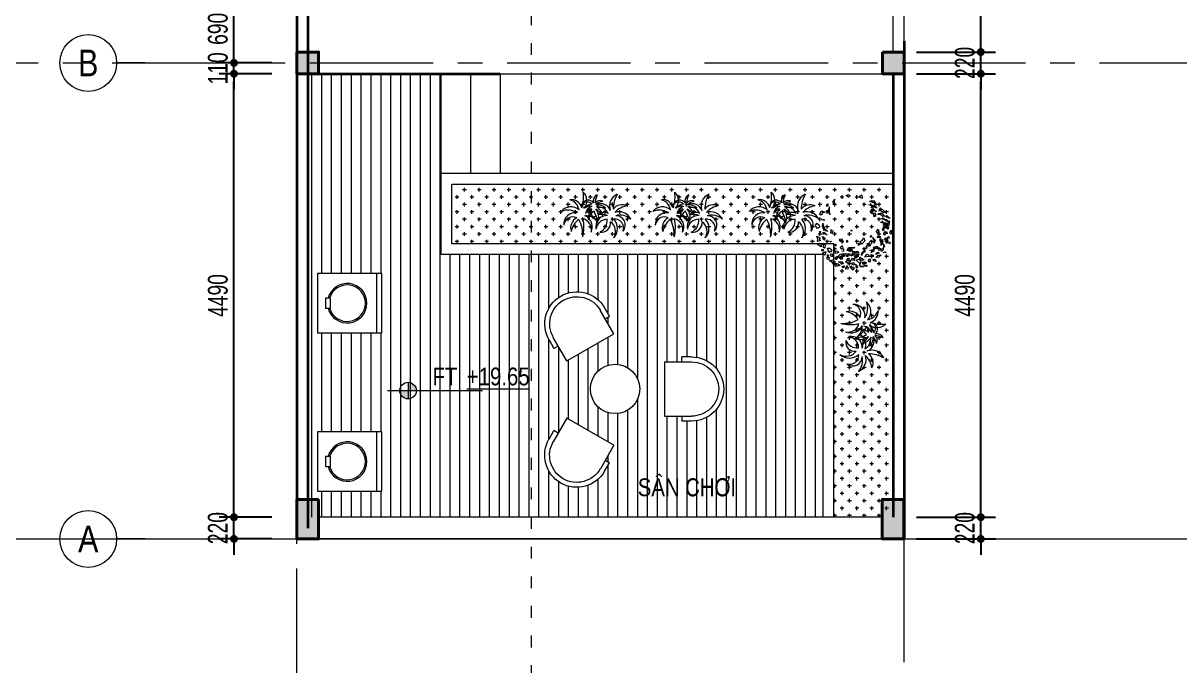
# Model space of a CAD drawing. Header units: millimetres. Extents: x 942520 to 1056220, y -189448 to -147448.
# Drawn here: x 998333 to 1010050, y -179511 to -173003 of the extents above; entities that cross this region are included whole.
import ezdxf
from ezdxf.enums import TextEntityAlignment as Align

# ---------------------------------------------------------------- set-up
doc = ezdxf.new("R2010")
doc.units = ezdxf.units.MM
doc.header["$MEASUREMENT"] = 0
doc.header["$PDMODE"] = 2
doc.header["$PDSIZE"] = 1
doc.linetypes.add('ACAD_ISO03W100', pattern=[30, 12, -18])
doc.linetypes.add('CENTER', pattern=[2, 1.25, -0.25, 0.25, -0.25])
doc.layers.get('DEFPOINTS').update_dxf_attribs({"color": 1})
for name, color, linetype, lineweight in [('DWGshare.com_1', 7, 'Continuous', 35), ('DWGshare.com_10', 126, 'Continuous', 13), ('DWGshare.com_12', 139, 'CENTER', 9), ('DWGshare.com_2', 1, 'Continuous', 40), ('DWGshare.com_3', 125, 'Continuous', 18), ('DWGshare.com_4', 159, 'Continuous', 9), ('DWGshare.com_5', 118, 'Continuous', 9), ('DWGshare.com_6', 122, 'Continuous', 18), ('DWGshare.com_8', 250, 'Continuous', 5), ('DWGshare.com_9', 122, 'Continuous', 15)]:
    doc.layers.add(name, color=color, linetype=linetype, lineweight=lineweight)
doc.layers.add('DWGshare.com_18', color=40, linetype='Continuous', lineweight=9, plot=False)
doc.styles.add('DWGshare.com_1', font='VHARIALN.TTF')
doc.styles.add('DWGshare.com_3', font='VHARIALN.TTF', dxfattribs={"width": 0.85})
doc.dimstyles.new('DWGshare.com_1', dxfattribs={"dimscale": 100, "dimtxt": 1.8, "dimasz": 0.8, "dimexe": 1.5, "dimexo": 0, "dimgap": 0.6, "dimtad": 1, "dimdec": 0, "dimlfac": 2, "dimzin": 0, "dimdsep": 46, "dimtxsty": 'DWGshare.com_3', "dimblk": 'DWGshare.com_38', "dimcen": 0, "dimclrd": 256, "dimclre": 256, "dimclrt": 124, "dimazin": 2, "dimtfac": 0.75, "dimtdec": 0, "dimtix": 1, "dimtmove": 2, "dimatfit": 2, "dimfxl": 1, "dimtolj": 1, "dimtzin": 0, "dimarcsym": 0})

# ---------------------------------------------------------------- blocks, each defined once
blk = doc.blocks.new('DWGshare.com_36')
for p, q in [((-134, 707), (-103, 733)), ((-102, 655), (-134, 707)), ((-103, 733), (-66, 722)), ((-66, 722), (-37, 702)), ((-529, 490), (-495, 512)), ((-522, 464), (-529, 490)), ((-488, 486), (-522, 464)), ((-495, 512), (-488, 486)), ((-469, 447), (-377, 478)), ((-379, 619), (-388, 600)), ((-388, 600), (-361, 545)), ((-308, 640), (-379, 619)), ((-377, 478), (-311, 433)), ((-361, 545), (-349, 560)), ((-355, 596), (-307, 601)), ((-349, 560), (-355, 596)), ((-307, 601), (-308, 640)), ((-209, 592), (-219, 562)), ((-219, 562), (-192, 546)), ((-192, 546), (-209, 592)), ((-139, 578), (-79, 597)), ((-37, 550), (-139, 578)), ((-58, 642), (-102, 655)), ((-79, 597), (6, 552)), ((-37, 702), (-58, 642)), ((6, 552), (-37, 550)), ((-32, 546), (25, 482)), ((25, 482), (-6, 569)), ((53, 634), (28, 646)), ((28, 646), (31, 628)), ((31, 628), (53, 634)), ((67, 584), (41, 561)), ((41, 561), (98, 496)), ((50, 584), (91, 580)), ((98, 496), (67, 584)), ((184, 682), (125, 701)), ((125, 701), (155, 638)), ((127, 588), (166, 534)), ((203, 562), (127, 588)), ((155, 638), (184, 658)), ((166, 534), (203, 562)), ((228, 691), (184, 682)), ((184, 658), (212, 631)), ((212, 631), (228, 691)), ((294, 690), (263, 643)), ((263, 643), (287, 618)), ((266, 583), (301, 536)), ((312, 568), (266, 583)), ((287, 618), (340, 612)), ((340, 612), (294, 690)), ((301, 536), (367, 538)), ((349, 568), (312, 568)), ((367, 538), (349, 568)), ((368, 485), (365, 437)), ((456, 461), (368, 485)), ((421, 603), (386, 597)), ((386, 597), (400, 568)), ((400, 568), (424, 572)), ((424, 572), (421, 603)), ((438, 532), (452, 545)), ((456, 514), (438, 532)), ((452, 545), (462, 589)), ((506, 539), (456, 514)), ((462, 589), (506, 539)), ((500, 494), (579, 497)), ((520, 457), (500, 494)), ((530, 472), (520, 457)), ((558, 474), (530, 472)), ((553, 446), (558, 474)), ((579, 497), (598, 455)), ((-628, 338), (-580, 381)), ((-582, 346), (-628, 338)), ((-556, 344), (-582, 346)), ((-580, 381), (-526, 374)), ((-526, 374), (-556, 344)), ((-379, 443), (-469, 447)), ((-311, 433), (-379, 443)), ((-10, 421), (55, 429)), ((19, 401), (-10, 421)), ((13, 374), (19, 401)), ((54, 380), (13, 374)), ((55, 429), (54, 380)), ((182, 189), (187, 241)), ((187, 241), (207, 251)), ((207, 251), (212, 204)), ((241, 434), (216, 422)), ((216, 422), (232, 415)), ((232, 415), (241, 434)), ((288, 340), (284, 323)), ((284, 323), (307, 301)), ((327, 325), (288, 340)), ((307, 301), (327, 325)), ((365, 437), (415, 392)), ((415, 392), (438, 419)), ((472, 324), (420, 328)), ((420, 328), (426, 277)), ((423, 442), (456, 461)), ((438, 419), (423, 442)), ((426, 277), (451, 265)), ((451, 265), (472, 324)), ((520, 428), (473, 414)), ((473, 414), (487, 386)), ((522, 261), (486, 233)), ((487, 386), (538, 386)), ((538, 386), (520, 428)), ((584, 238), (522, 261)), ((558, 328), (526, 292)), ((526, 292), (554, 287)), ((530, 267), (582, 175)), ((598, 455), (553, 446)), ((554, 287), (600, 320)), ((600, 320), (558, 328)), ((571, 188), (584, 238)), ((625, 445), (602, 379)), ((602, 379), (636, 372)), ((652, 390), (625, 445)), ((641, 262), (633, 204)), ((636, 372), (637, 333)), ((637, 333), (690, 365)), ((663, 219), (641, 262)), ((690, 365), (652, 390)), ((682, 307), (681, 272)), ((681, 272), (714, 230)), ((737, 318), (682, 307)), ((714, 230), (737, 318)), ((-702, 110), (-723, 64)), ((-723, 64), (-692, 26)), ((-667, 63), (-702, 110)), ((-692, 26), (-667, 63)), ((4, 17), (0, 0)), ((0, 0), (13, -13)), ((24, 2), (4, 17)), ((13, -13), (24, 2)), ((225, 176), (182, 189)), ((205, 93), (230, 105)), ((228, 70), (205, 93)), ((212, 204), (259, 174)), ((259, 174), (225, 176)), ((243, 92), (228, 70)), ((230, 105), (243, 92)), ((345, 226), (314, 187)), ((314, 187), (363, 177)), ((351, 63), (342, -45)), ((393, 206), (345, 226)), ((413, 89), (351, 63)), ((362, -59), (364, 25)), ((363, 177), (393, 206)), ((364, 25), (432, 15)), ((379, 5), (435, 43)), ((381, 163), (426, 161)), ((388, 69), (382, 31)), ((382, 31), (414, 28)), ((435, 43), (394, -27)), ((432, 15), (413, 89)), ((426, 161), (432, 198)), ((524, 7), (464, -37)), ((486, 233), (470, 166)), ((470, 166), (509, 137)), ((531, 164), (470, 124)), ((470, 124), (482, 86)), ((497, 87), (472, 60)), ((472, 60), (504, 71)), ((496, 44), (478, 30)), ((478, 30), (489, -4)), ((482, 86), (517, 79)), ((519, 26), (496, 44)), ((540, 89), (497, 87)), ((498, -55), (524, 7)), ((504, 71), (540, 89)), ((509, 137), (511, 197)), ((511, 197), (571, 188)), ((515, -6), (519, 26)), ((517, 79), (531, 164)), ((571, 47), (579, 80)), ((616, 45), (571, 47)), ((579, 80), (597, 94)), ((582, 175), (598, 232)), ((597, 94), (620, 86)), ((643, 121), (609, 89)), ((609, 89), (611, 22)), ((611, 22), (647, 25)), ((620, 86), (616, 45)), ((633, 204), (680, 159)), ((689, 41), (643, 121)), ((647, 25), (652, 52)), ((652, 52), (689, 41)), ((689, 193), (663, 219)), ((680, 159), (689, 193)), ((735, 187), (725, 157)), ((725, 157), (745, 143)), ((727, 79), (727, 104)), ((727, 104), (746, 104)), ((780, 62), (727, 79)), ((732, -6), (743, 33)), ((764, 167), (735, 187)), ((743, 33), (802, -20)), ((745, 143), (764, 167)), ((746, 104), (784, 128)), ((784, 128), (780, 62)), ((-707, -207), (-678, -153)), ((-652, -228), (-707, -207)), ((-678, -153), (-656, -196)), ((-656, -196), (-652, -228)), ((213, -217), (159, -248)), ((229, -174), (213, -217)), ((219, -267), (283, -206)), ((283, -206), (229, -174)), ((268, -135), (257, -175)), ((257, -175), (279, -194)), ((308, -140), (268, -135)), ((279, -194), (289, -164)), ((289, -164), (308, -140)), ((342, -45), (362, -59)), ((453, -214), (399, -271)), ((429, -16), (435, -67)), ((464, -37), (429, -16)), ((472, -102), (429, -104)), ((429, -104), (430, -133)), ((430, -133), (460, -142)), ((474, -61), (432, -77)), ((435, -67), (498, -55)), ((450, -235), (516, -203)), ((516, -203), (453, -214)), ((458, -117), (474, -61)), ((460, -142), (472, -102)), ((499, -97), (482, -164)), ((482, -164), (527, -117)), ((489, -4), (515, -6)), ((538, -63), (499, -97)), ((510, -117), (578, -49)), ((544, -120), (510, -117)), ((527, -117), (538, -63)), ((578, -49), (544, -120)), ((589, -161), (548, -167)), ((548, -167), (600, -258)), ((577, -4), (569, -37)), ((569, -37), (614, -64)), ((605, -9), (577, -4)), ((616, -202), (589, -161)), ((597, -152), (611, -91)), ((626, -197), (597, -152)), ((600, -258), (616, -202)), ((614, -64), (605, -9)), ((611, -91), (670, -160)), ((727, -160), (626, -197)), ((647, -225), (640, -263)), ((686, -230), (647, -225)), ((655, -256), (686, -230)), ((667, -4), (657, -34)), ((657, -34), (694, -69)), ((711, -27), (667, -4)), ((670, -160), (727, -160)), ((694, -69), (711, -27)), ((737, -92), (694, -94)), ((694, -94), (741, -124)), ((727, -185), (720, -208)), ((720, -208), (745, -245)), ((753, -187), (727, -185)), ((749, -3), (732, -6)), ((767, -101), (737, -92)), ((741, -124), (767, -101)), ((745, -245), (753, -187)), ((747, -38), (770, -21)), ((785, -63), (747, -38)), ((770, -21), (749, -3)), ((802, -20), (785, -63)), ((-610, -389), (-552, -454)), ((-594, -459), (-589, -407)), ((-541, -501), (-594, -459)), ((-589, -407), (-562, -423)), ((-552, -454), (-583, -366)), ((-562, -423), (-563, -433)), ((-563, -433), (-543, -472)), ((-543, -472), (-523, -462)), ((-537, -375), (-480, -439)), ((-523, -462), (-508, -504)), ((-480, -439), (-510, -352)), ((-479, -430), (-505, -453)), ((-505, -453), (-448, -518)), ((-447, -401), (-495, -430)), ((-495, -430), (-455, -434)), ((-448, -518), (-479, -430)), ((-455, -434), (-409, -426)), ((-406, -416), (-432, -439)), ((-432, -439), (-375, -503)), ((-374, -386), (-422, -415)), ((-422, -415), (-382, -420)), ((-375, -503), (-406, -416)), ((-382, -420), (-336, -411)), ((-336, -411), (-374, -386)), ((-334, -437), (-352, -465)), ((-352, -465), (-314, -490)), ((-273, -460), (-334, -437)), ((-269, -450), (-318, -479)), ((-314, -490), (-273, -460)), ((72, -238), (65, -261)), ((65, -261), (102, -247)), ((102, -247), (72, -238)), ((116, -383), (109, -406)), ((109, -406), (146, -393)), ((146, -393), (116, -383)), ((208, -484), (142, -428)), ((142, -428), (204, -451)), ((159, -248), (219, -267)), ((256, -362), (203, -393)), ((203, -393), (263, -413)), ((204, -451), (266, -449)), ((266, -449), (208, -484)), ((273, -319), (256, -362)), ((263, -413), (326, -351)), ((326, -351), (273, -319)), ((286, -351), (318, -340)), ((297, -385), (286, -351)), ((319, -379), (297, -385)), ((314, -308), (353, -283)), ((369, -315), (314, -308)), ((318, -340), (319, -379)), ((347, -448), (329, -487)), ((386, -463), (347, -448)), ((354, -499), (386, -463)), ((358, -453), (397, -429)), ((412, -460), (358, -453)), ((397, -429), (453, -391)), ((399, -271), (444, -273)), ((406, -365), (400, -402)), ((400, -402), (432, -406)), ((453, -391), (412, -460)), ((444, -273), (450, -235)), ((549, -269), (488, -310)), ((488, -310), (500, -347)), ((515, -389), (496, -403)), ((496, -403), (507, -437)), ((500, -347), (535, -355)), ((507, -437), (533, -439)), ((537, -408), (515, -389)), ((533, -439), (537, -408)), ((535, -355), (549, -269)), ((595, -437), (587, -471)), ((589, -386), (597, -353)), ((634, -388), (589, -386)), ((623, -443), (595, -437)), ((597, -353), (615, -339)), ((615, -339), (638, -347)), ((632, -497), (623, -443)), ((638, -347), (634, -388)), ((640, -263), (660, -302)), ((660, -302), (655, -256)), ((714, -260), (708, -298)), ((708, -298), (728, -327)), ((731, -256), (714, -260)), ((728, -327), (731, -256)), ((-508, -504), (-541, -501)), ((-422, -564), (-452, -579)), ((-452, -579), (-426, -605)), ((-426, -605), (-422, -564)), ((-401, -551), (-423, -621)), ((-423, -621), (-358, -687)), ((-388, -603), (-382, -551)), ((-347, -647), (-388, -603)), ((-358, -687), (-347, -647)), ((-328, -537), (-350, -607)), ((-350, -607), (-286, -672)), ((-309, -537), (-328, -537)), ((-318, -479), (-278, -484)), ((-315, -589), (-309, -537)), ((-275, -632), (-315, -589)), ((-266, -695), (-293, -718)), ((-286, -672), (-275, -632)), ((-235, -782), (-266, -695)), ((-258, -628), (-201, -692)), ((-201, -692), (-232, -605)), ((-194, -680), (-220, -703)), ((-163, -768), (-194, -680)), ((-185, -613), (-128, -677)), ((-128, -677), (-159, -590)), ((-127, -668), (-153, -691)), ((-153, -691), (-96, -756)), ((-95, -639), (-143, -668)), ((-143, -668), (-103, -673)), ((-96, -756), (-127, -668)), ((-103, -673), (-57, -664)), ((-54, -654), (-81, -677)), ((-81, -677), (-23, -741)), ((-22, -625), (-71, -654)), ((-71, -654), (-31, -658)), ((-23, -741), (-54, -654)), ((-31, -658), (15, -650)), ((15, -650), (-22, -625)), ((25, -506), (-20, -543)), ((-20, -543), (24, -556)), ((24, -556), (62, -518)), ((69, -652), (24, -689)), ((24, -689), (68, -701)), ((62, -518), (25, -506)), ((82, -689), (34, -718)), ((68, -701), (105, -663)), ((105, -663), (69, -652)), ((152, -521), (115, -550)), ((115, -550), (131, -581)), ((131, -581), (171, -585)), ((152, -560), (152, -521)), ((171, -585), (152, -560)), ((195, -667), (159, -695)), ((159, -695), (174, -726)), ((180, -598), (195, -630)), ((252, -629), (186, -573)), ((186, -573), (248, -597)), ((195, -630), (236, -634)), ((196, -706), (195, -667)), ((217, -609), (217, -570)), ((236, -634), (217, -609)), ((248, -597), (310, -595)), ((316, -678), (251, -622)), ((251, -622), (312, -645)), ((310, -595), (252, -629)), ((312, -645), (375, -644)), ((375, -644), (316, -678)), ((329, -487), (354, -499)), ((330, -497), (362, -485)), ((341, -530), (330, -497)), ((363, -524), (341, -530)), ((362, -485), (363, -524)), ((391, -593), (372, -632)), ((372, -632), (397, -644)), ((430, -608), (391, -593)), ((397, -644), (430, -608)), ((456, -642), (437, -681)), ((437, -681), (462, -693)), ((450, -510), (443, -548)), ((443, -548), (476, -551)), ((492, -494), (450, -510)), ((476, -551), (492, -494)), ((517, -530), (500, -598)), ((500, -598), (545, -551)), ((556, -496), (517, -530)), ((545, -551), (556, -496)), ((587, -471), (632, -497)), ((-293, -718), (-235, -782)), ((-220, -703), (-163, -768)), ((-162, -759), (-188, -782)), ((-130, -729), (-178, -758)), ((-178, -758), (-138, -763)), ((-138, -763), (-92, -754)), ((-57, -715), (-106, -744)), ((-65, -748), (-20, -740)), ((-20, -740), (-57, -715)), ((47, -779), (-1, -808)), ((-1, -808), (39, -812)), ((34, -718), (74, -722)), ((39, -812), (85, -804)), ((85, -804), (47, -779)), ((173, -716), (129, -753)), ((129, -753), (172, -765)), ((174, -726), (214, -731)), ((214, -731), (196, -706)), ((260, -715), (223, -744)), ((239, -775), (279, -779)), ((261, -754), (260, -715)), ((279, -779), (261, -754))]:
    blk.add_line(p, q)
blk = doc.blocks.new('DWGshare.com_37')
for points in [[(-121, 93, 0.036297), (-229, 165, -0.102642), (-82, 195, 0.057959)], [(55, 32, 0.08034), (-50, -41, -0.036378), (53, 37, 0.217119)], [(123, 78, -0.287645), (403, 112, 0.343815), (106, 271, -0.047052)]]:
    blk.add_lwpolyline(points, format="xyb")
for centre, radius, start, end in [((-1269, 577), 963, 341.1285, 8.5869), ((-551, 468), 345, 321.4058, 47.1874), ((-667, 180), 321, 15.6244, 95.9231), ((-813, 131), 385, 10.4535, 72.8917), ((-167, 300), 187, 35.0592, 157.6518), ((-199, 224), 204, 46.4018, 133.9479), ((21, -113), 492, 99.2028, 131.309), ((166, 468), 190, 112.5885, 198.3701), ((557, 388), 530, 151.189, 178.6475), ((171, 297), 177, 63.8528, 144.1515), ((373, -11), 483, 104.9715, 131.2351), ((91, 26), 328, 43.5581, 96.2018), ((194, 96), 287, 18.0099, 116.3592), ((837, 309), 390, 115.1416, 198.5855), ((1515, 198), 963, 151.189, 178.6475), ((812, 33), 321, 63.8528, 144.1515), ((-672, -68), 359, 48.5656, 140.351), ((-761, -299), 497, 56.9904, 112.2012), ((-548, -209), 332, 80.0201, 184.5228), ((-150, 97), 221, 66.6215, 133.8329), ((-88, -27), 340, 92.5505, 124.7167), ((-405, -288), 353, 334.0321, 66.9811), ((-245, -364), 402, 25.943, 93.1544), ((8, 53), 257, 105.9965, 172.5421), ((-105, 84), 142, 75.6291, 179.1885), ((223, -42), 393, 137.9859, 186.7162), ((190, -142), 362, 121.6307, 171.3562), ((-669, -614), 894, 28.4669, 50.451), ((-3513, -1364), 3832, 18.7745, 23.5397), ((363, -278), 317, 85.4229, 193.1158), ((-226, -13), 361, 340.8775, 40.7474), ((-497, -632), 1013, 42.0552, 57.5077), ((-256, -2272), 2590, 76.963, 82.8129), ((-188, -88), 463, 16.8891, 56.4667), ((228, -331), 402, 66.6215, 104.4621), ((1046, -274), 602, 98.7596, 137.447), ((719, -231), 382, 25.5062, 107.7886), ((749, -425), 477, 48.7536, 105.0689), ((637, -232), 268, 318.5453, 92.5487), ((-613, -269), 268, 65.7885, 172.8019), ((-344, -320), 336, 118.2003, 197.9217), ((-128, -522), 545, 124.7841, 169.6375), ((-1290, -520), 961, 356.6411, 27.6329), ((-1384, -301), 1089, 345.3305, 12.8462), ((-389, -363), 312, 345.327, 77.6399), ((382, -397), 331, 91.165, 171.8916), ((30, -115), 348, 292.7038, 8.0577), ((211, -174), 266, 259.9716, 7.219), ((272, -424), 349, 328.4196, 54.3959), ((595, -320), 259, 339.6696, 96.0624), ((272, -335), 403, 317.5718, 42.7462)]:
    blk.add_arc(centre, radius, start, end)
blk = doc.blocks.new('DWGshare.com_15')
blk.add_circle((0, 0), 250)
blk = doc.blocks.new('DWGshare.com_16')
for p, q in [((-275, 476), (-275, 476)), ((238, 137), (101, 376)), ((144, 401), (194, 314)), ((151, 289), (194, 314)), ((238, 137), (-238, -138)), ((-419, 76), (-369, -11)), ((-238, -138), (-376, 101)), ((-326, 14), (-369, -11))]:
    blk.add_line(p, q)
for radius, start, end in [(325, 120, 210), (275, 120, 210), (325, 30, 120), (275, 30, 120)]:
    blk.add_arc((-138, 238), radius, start, end)
blk = doc.blocks.new('DWGshare.com_14')
blk.add_line((50, 600), (50, 0))
for points in [[(0, 600), (0, 0), (650, 0), (650, 600)], [(520, 350), (520, 250), (570, 250), (570, 350)]]:
    blk.add_lwpolyline(points, close=True)
for radius, start, end in [(200, 14.4775, 345.5225), (185, 15.6804, 344.3196)]:
    blk.add_arc((350, 300), radius, start, end)
blk = doc.blocks.new('DWGshare.com_28')
blk.add_line((0, -288), (0, 0))
blk.add_circle((0, 288), 288)
at = {"style": 'DWGshare.com_1'}
blk.add_attdef('1', text='', height=270, dxfattribs=at).set_placement((0, 288), align=Align.MIDDLE_CENTER)
blk = doc.blocks.new('DWGshare.com_98')
at = {"layer": 'DWGshare.com_6'}
ref = blk.add_blockref('DWGshare.com_28', (-1825.3, 4820), dxfattribs=dict(at, rotation=90))
ref.add_attrib('1', 'b', dxfattribs={"layer": '0', "height": 270, "style": 'DWGshare.com_1'}).set_placement((-2113, 4820), align=Align.MIDDLE_CENTER)
ref = blk.add_blockref('DWGshare.com_28', (-1825.3, 0), dxfattribs=dict(at, rotation=90))
ref.add_attrib('1', 'a', dxfattribs={"layer": '0', "height": 270, "style": 'DWGshare.com_1'}).set_placement((-2113, 0), align=Align.MIDDLE_CENTER)
blk = doc.blocks.new('DWGshare.com_38')
at = {"color": 0, "linetype": 'ByBlock', "lineweight": -2}
blk.add_line((-0.5, 0), (-1, 0), dxfattribs=at)
at = {"color": 0, "linetype": 'ByBlock', "const_width": 0.5}
blk.add_lwpolyline([(-0.25, 0, 1), (0.25, 0, 1)], format="xyb", close=True, dxfattribs=at)
blk = doc.blocks.new('*D124')
at = {"layer": 'DEFPOINTS', "color": 0, "linetype": 'Continuous', "transparency": 16777216}
for p in [(1000469, -178006), (1000851, -178006), (1000851, -178226)]:
    blk.add_point(p, dxfattribs=at)
at = {"layer": 'DWGshare.com_10', "linetype": 'Continuous', "lineweight": -2, "transparency": 16777216}
for p, q in [((1000469, -177926), (1000469, -177846)), ((1000851, -178006), (1000319, -178006)), ((1000469, -178226), (1000469, -178006)), ((1000851, -178226), (1000319, -178226)), ((1000469, -178306), (1000469, -178386))]:
    blk.add_line(p, q, dxfattribs=at)
at = {"layer": 'DWGshare.com_10', "linetype": 'Continuous', "lineweight": -2, "transparency": 16777216, "xscale": 80, "yscale": 80, "zscale": 80}
for p, rotation in [((1000469, -178006), 270), ((1000469, -178226), 90)]:
    blk.add_blockref('DWGshare.com_38', p, dxfattribs=dict(at, rotation=rotation))
at = {"layer": 'DWGshare.com_10', "color": 124, "linetype": 'Continuous', "transparency": 16777216, "insert": (1000306, -178116), "char_height": 200, "attachment_point": 5, "rotation": 90, "style": 'DWGshare.com_3'}
blk.add_mtext('\\A1;220', dxfattribs=at)
blk = doc.blocks.new('DWGshare.com_108')
at = {"color": 0, "linetype": 'ByBlock', "lineweight": -2}
for p, q in [((-1, 0.17), (0, 0)), ((-1, 0.17), (-1, -0.17)), ((0, 0), (-1, -0.17))]:
    blk.add_line(p, q, dxfattribs=at)
blk = doc.blocks.new('*D125')
at = {"layer": 'DEFPOINTS', "color": 0, "linetype": 'Continuous', "transparency": 16777216}
for p in [(1000469, -173516), (1000851, -173516), (1000851, -178006)]:
    blk.add_point(p, dxfattribs=at)
at = {"layer": 'DWGshare.com_10', "linetype": 'Continuous', "lineweight": -2, "transparency": 16777216}
for p, q in [((1000851, -173516), (1000319, -173516)), ((1000469, -177926), (1000469, -173596)), ((1000851, -178006), (1000319, -178006))]:
    blk.add_line(p, q, dxfattribs=at)
at = {"layer": 'DWGshare.com_10', "linetype": 'Continuous', "lineweight": -2, "transparency": 16777216, "xscale": 80, "yscale": 80, "zscale": 80}
for p, rotation in [((1000469, -173516), 90), ((1000469, -178006), 270)]:
    blk.add_blockref('DWGshare.com_38', p, dxfattribs=dict(at, rotation=rotation))
at = {"layer": 'DWGshare.com_10', "color": 124, "linetype": 'Continuous', "transparency": 16777216, "insert": (1000306, -175761), "char_height": 200, "attachment_point": 5, "rotation": 90, "style": 'DWGshare.com_3'}
blk.add_mtext('\\A1;4490', dxfattribs=at)
blk = doc.blocks.new('*D126')
at = {"layer": 'DEFPOINTS', "color": 0, "linetype": 'Continuous', "transparency": 16777216}
for p in [(1000469, -173406), (1000851, -173406), (1000851, -173516)]:
    blk.add_point(p, dxfattribs=at)
at = {"layer": 'DWGshare.com_10', "linetype": 'Continuous', "lineweight": -2, "transparency": 16777216}
for p, q in [((1000469, -173326), (1000469, -173246)), ((1000851, -173406), (1000319, -173406)), ((1000469, -173516), (1000469, -173406)), ((1000851, -173516), (1000319, -173516)), ((1000469, -173596), (1000469, -173676))]:
    blk.add_line(p, q, dxfattribs=at)
at = {"layer": 'DWGshare.com_10', "linetype": 'Continuous', "lineweight": -2, "transparency": 16777216, "xscale": 80, "yscale": 80, "zscale": 80}
for p, rotation in [((1000469, -173406), 270), ((1000469, -173516), 90)]:
    blk.add_blockref('DWGshare.com_38', p, dxfattribs=dict(at, rotation=rotation))
at = {"layer": 'DWGshare.com_10', "color": 124, "linetype": 'Continuous', "transparency": 16777216, "insert": (1000306, -173461), "char_height": 200, "attachment_point": 5, "rotation": 90, "style": 'DWGshare.com_3'}
blk.add_mtext('\\A1;110', dxfattribs=at)
blk = doc.blocks.new('*D136')
at = {"layer": 'DEFPOINTS', "color": 0, "linetype": 'Continuous', "transparency": 16777216}
for p in [(1007384, -178006), (1008034, -178006), (1007384, -178226)]:
    blk.add_point(p, dxfattribs=at)
at = {"layer": 'DWGshare.com_10', "linetype": 'Continuous', "lineweight": -2, "transparency": 16777216}
for p, q in [((1008034, -177926), (1008034, -177846)), ((1007384, -178006), (1008184, -178006)), ((1008034, -178226), (1008034, -178006)), ((1007384, -178226), (1008184, -178226)), ((1008034, -178306), (1008034, -178386))]:
    blk.add_line(p, q, dxfattribs=at)
at = {"layer": 'DWGshare.com_10', "linetype": 'Continuous', "lineweight": -2, "transparency": 16777216, "xscale": 80, "yscale": 80, "zscale": 80}
for p, rotation in [((1008034, -178006), 270), ((1008034, -178226), 90)]:
    blk.add_blockref('DWGshare.com_38', p, dxfattribs=dict(at, rotation=rotation))
at = {"layer": 'DWGshare.com_10', "color": 124, "linetype": 'Continuous', "transparency": 16777216, "insert": (1007872, -178116), "char_height": 200, "attachment_point": 5, "rotation": 90, "style": 'DWGshare.com_3'}
blk.add_mtext('\\A1;220', dxfattribs=at)
blk = doc.blocks.new('*D137')
at = {"layer": 'DEFPOINTS', "color": 0, "linetype": 'Continuous', "transparency": 16777216}
for p in [(1007384, -173516), (1008034, -173516), (1007384, -178006)]:
    blk.add_point(p, dxfattribs=at)
at = {"layer": 'DWGshare.com_10', "linetype": 'Continuous', "lineweight": -2, "transparency": 16777216}
for p, q in [((1007384, -173516), (1008184, -173516)), ((1008034, -177926), (1008034, -173596)), ((1007384, -178006), (1008184, -178006))]:
    blk.add_line(p, q, dxfattribs=at)
at = {"layer": 'DWGshare.com_10', "linetype": 'Continuous', "lineweight": -2, "transparency": 16777216, "xscale": 80, "yscale": 80, "zscale": 80}
for p, rotation in [((1008034, -173516), 90), ((1008034, -178006), 270)]:
    blk.add_blockref('DWGshare.com_38', p, dxfattribs=dict(at, rotation=rotation))
at = {"layer": 'DWGshare.com_10', "color": 124, "linetype": 'Continuous', "transparency": 16777216, "insert": (1007872, -175761), "char_height": 200, "attachment_point": 5, "rotation": 90, "style": 'DWGshare.com_3'}
blk.add_mtext('\\A1;4490', dxfattribs=at)
blk = doc.blocks.new('*D138')
at = {"layer": 'DEFPOINTS', "color": 0, "linetype": 'Continuous', "transparency": 16777216}
for p in [(1007384, -173296), (1008034, -173296), (1007384, -173516)]:
    blk.add_point(p, dxfattribs=at)
at = {"layer": 'DWGshare.com_10', "linetype": 'Continuous', "lineweight": -2, "transparency": 16777216}
for p, q in [((1008034, -173216), (1008034, -173136)), ((1007384, -173296), (1008184, -173296)), ((1008034, -173516), (1008034, -173296)), ((1007384, -173516), (1008184, -173516)), ((1008034, -173596), (1008034, -173676))]:
    blk.add_line(p, q, dxfattribs=at)
at = {"layer": 'DWGshare.com_10', "linetype": 'Continuous', "lineweight": -2, "transparency": 16777216, "xscale": 80, "yscale": 80, "zscale": 80}
for p, rotation in [((1008034, -173296), 270), ((1008034, -173516), 90)]:
    blk.add_blockref('DWGshare.com_38', p, dxfattribs=dict(at, rotation=rotation))
at = {"layer": 'DWGshare.com_10', "color": 124, "linetype": 'Continuous', "transparency": 16777216, "insert": (1007872, -173406), "char_height": 200, "attachment_point": 5, "rotation": 90, "style": 'DWGshare.com_3'}
blk.add_mtext('\\A1;220', dxfattribs=at)
blk = doc.blocks.new('*D139')
at = {"layer": 'DEFPOINTS', "color": 0, "linetype": 'Continuous', "transparency": 16777216}
for p in [(1007384, -171266), (1008034, -171266), (1007384, -173296)]:
    blk.add_point(p, dxfattribs=at)
at = {"layer": 'DWGshare.com_10', "linetype": 'Continuous', "lineweight": -2, "transparency": 16777216}
for p, q in [((1007384, -171266), (1008184, -171266)), ((1008034, -173216), (1008034, -171346)), ((1007384, -173296), (1008184, -173296))]:
    blk.add_line(p, q, dxfattribs=at)
at = {"layer": 'DWGshare.com_10', "linetype": 'Continuous', "lineweight": -2, "transparency": 16777216, "xscale": 80, "yscale": 80, "zscale": 80}
for p, rotation in [((1008034, -171266), 90), ((1008034, -173296), 270)]:
    blk.add_blockref('DWGshare.com_38', p, dxfattribs=dict(at, rotation=rotation))
at = {"layer": 'DWGshare.com_10', "color": 124, "linetype": 'Continuous', "transparency": 16777216, "insert": (1007872, -172281), "char_height": 200, "attachment_point": 5, "rotation": 90, "style": 'DWGshare.com_3'}
blk.add_mtext('\\A1;2030', dxfattribs=at)
blk = doc.blocks.new('DWGshare.com_24')
h = blk.add_hatch(color=256)
h.paths.add_polyline_path([(-755, 84), (-755, 0), (-671, 0, 0.414214)])
h.paths.add_polyline_path([(-755, 0), (-839, 0, 0.414214), (-755, -84)])
for p, q in [((-964, 0), (0, 0)), ((-755, 84), (-755, -84))]:
    blk.add_line(p, q)
blk.add_circle((-755, 0), 84)
at = {"style": 'DWGshare.com_1', "flags": 12}
for tag, p in [('F2', (-507, 53)), ('%%U+3.60', (0, 53))]:
    blk.add_attdef(tag, p, '', height=180, dxfattribs=at)
blk = doc.blocks.new('DWGshare.com_39')
at = {"layer": 'DWGshare.com_2'}
h = blk.add_hatch(color=256, dxfattribs=at)
h.dxf.hatch_style = 1
h.paths.add_polyline_path([(749369, 239623), (749589, 239623), (749589, 239843), (749369, 239843)])
blk.add_lwpolyline([(749369, 239623), (749589, 239623), (749589, 239843), (749369, 239843)], close=True, dxfattribs=at)
blk = doc.blocks.new('DWGshare.com_44')
at = {"layer": 'DWGshare.com_2'}
blk.add_hatch(color=256, dxfattribs=at).paths.add_polyline_path([(-180, 0), (220, 0), (220, 220), (-180, 220)])
blk.add_lwpolyline([(-180, 0), (220, 0), (220, 220), (-180, 220)], close=True, dxfattribs=at)
blk = doc.blocks.new('DWGshare.com_101')
at = {"layer": 'DWGshare.com_3'}
blk.add_line((1717, -239), (1607, -239), dxfattribs=at)
at = {"layer": 'DWGshare.com_2', "xscale": -1}
for name, p, rotation in [('DWGshare.com_44', (-33, -239), 270), ('DWGshare.com_39', (-747871, 239604), 180), ('DWGshare.com_44', (5897, -225), 270), ('DWGshare.com_39', (-749401, 238094), 180), ('DWGshare.com_39', (-747871, 238094), 180), ('DWGshare.com_39', (-749401, 235494), 180), ('DWGshare.com_39', (-743471, 235494), 180), ('DWGshare.com_44', (187, -8839), 90), ('DWGshare.com_44', (6117, -8839), 90)]:
    blk.add_blockref(name, p, dxfattribs=dict(at, rotation=rotation))
blk = doc.blocks.new('DWGshare.com_113')
at = {"layer": 'DWGshare.com_6', "linetype": 'ACAD_ISO03W100', "ltscale": 10}
blk.add_line((950519, -229623), (950519, -245530), dxfattribs=at)
blk = doc.blocks.new('*D183')
at = {"layer": 'DEFPOINTS', "color": 0, "linetype": 'Continuous', "transparency": 16777216}
for p in [(1000469, -172716), (1000851, -172716), (1000851, -173406)]:
    blk.add_point(p, dxfattribs=at)
at = {"layer": 'DWGshare.com_10', "linetype": 'Continuous', "lineweight": -2, "transparency": 16777216}
for p, q in [((1000851, -172716), (1000319, -172716)), ((1000469, -173326), (1000469, -172796)), ((1000851, -173406), (1000319, -173406))]:
    blk.add_line(p, q, dxfattribs=at)
at = {"layer": 'DWGshare.com_10', "linetype": 'Continuous', "lineweight": -2, "transparency": 16777216, "xscale": 80, "yscale": 80, "zscale": 80}
for p, rotation in [((1000469, -172716), 90), ((1000469, -173406), 270)]:
    blk.add_blockref('DWGshare.com_38', p, dxfattribs=dict(at, rotation=rotation))
at = {"layer": 'DWGshare.com_10', "color": 124, "linetype": 'Continuous', "transparency": 16777216, "insert": (1000306, -173061), "char_height": 200, "attachment_point": 5, "rotation": 90, "style": 'DWGshare.com_3'}
blk.add_mtext('\\A1;690', dxfattribs=at)

msp = doc.modelspace()

# ---------------------------------------------------------------- hatches: boundary and pattern name
at = {"layer": 'DWGshare.com_4', "linetype": 'Continuous'}
h = msp.add_hatch(dxfattribs=at)
h.set_pattern_fill('_USER', color=256, scale=100, angle=90, pattern_type=0)
h.set_pattern_definition([(90, (227658.14, -76083.43), (-100, 6e-15), [])])
h.paths.add_polyline_path([(1003779.2, -175766.9, -0.4142136), (1004223.2, -175885.9), (1004273.2, -175972.5), (1004229.9, -175997.5), (1004317.4, -176149), (1003841.1, -176424), (1003753.6, -176272.5), (1003710.3, -176297.5), (1003660.3, -176210.9, -0.4142136)], flags=16)
h.paths.add_polyline_path([(1004579.2, -176707.2, -1), (1004079.2, -176707.2, -1)], flags=16)
h.paths.add_polyline_path([(1003841.1, -177002.7), (1004317.4, -177277.7), (1004229.9, -177429.3), (1004273.2, -177454.3), (1004223.2, -177540.9, -0.4142136), (1003779.2, -177659.8, -0.4142136), (1003660.3, -177215.9), (1003710.3, -177129.3), (1003753.6, -177154.3)], flags=16)
h.paths.add_polyline_path([(1001965.8, -176139), (1001315.8, -176139), (1001315.8, -175539), (1001965.8, -175539)], flags=16)
h.paths.add_polyline_path([(1001422.2, -175889), (1001395.8, -175889), (1001395.8, -175789), (1001422.2, -175789, -7.8729833)], flags=0)
h.paths.add_polyline_path([(1004829.2, -176432.2), (1005004.2, -176432.2), (1005004.2, -176382.2), (1005104.2, -176382.2, -0.4142136), (1005429.2, -176707.2, -0.4142136), (1005104.2, -177032.2), (1005004.2, -177032.2), (1005004.2, -176982.2), (1004829.2, -176982.2)], flags=16)
h.paths.add_polyline_path([(1001965.8, -177142.4), (1001965.8, -177742.4), (1001315.8, -177742.4), (1001315.8, -177142.4)], flags=16)
h.paths.add_polyline_path([(1001422.2, -177492.4), (1001395.8, -177492.4), (1001395.8, -177392.4), (1001422.2, -177392.4, -7.8729833)], flags=0)
h.paths.add_polyline_path([(1004504.1, -177851), (1005610.7, -177851), (1005610.7, -177521.1), (1004504.1, -177521.1)], flags=24)
h.paths.add_polyline_path([(1001215.8, -178006.4), (1006435.8, -178006.4), (1006435.8, -175346.4), (1002565.8, -175346.4), (1002565.8, -173516.4), (1001215.8, -173516.4)])
at = {"layer": 'DWGshare.com_5', "linetype": 'Continuous'}
h = msp.add_hatch(dxfattribs=at)
h.set_pattern_fill('CROSS', color=256, scale=300, angle=90, style=0)
h.set_pattern_definition([(90, (-18471.17, -301083.565), (-75, 75), [37.5, -112.5]), (180, (-18452.42, -301064.815), (-75, -75), [37.5, -112.5])])
h.paths.add_polyline_path([(1006545.8, -178006.4), (1007145.8, -178006.4), (1007145.8, -174636.4), (1002675.8, -174636.4), (1002675.8, -175236.4), (1006545.8, -175236.4)])

# ---------------------------------------------------------------- linework, layer by layer
at = {"layer": 'DWGshare.com_1', "linetype": 'Continuous'}
for p, q in [((1001105.8, -169186.4), (1001105.8, -178006.4)), ((1001215.8, -172716.4), (1001215.8, -178116.4)), ((1007255.8, -173186.4), (1007255.8, -178226.4)), ((1001325.8, -173516.4), (1003165.8, -173516.4)), ((1007145.8, -173516.4), (1007145.8, -178006.4))]:
    msp.add_line(p, q, dxfattribs=at)
at = {"layer": 'DWGshare.com_12', "ltscale": 1000}
for p, q in [((1001105.8, -179773.8), (1001105.8, -167909.8)), ((1007255.8, -179473.8), (1007255.8, -167909.8)), ((985236.3, -173406.4), (1021694.8, -173406.4)), ((985236.3, -178226.4), (1021694.8, -178226.4))]:
    msp.add_line(p, q, dxfattribs=at)
at = {"layer": 'DWGshare.com_18', "linetype": 'ByBlock', "ltscale": 5}
msp.add_lwpolyline([(1007255.8, -173516.4), (1007255.8, -169186.4), (1001105.8, -169186.4), (1001105.8, -173516.4)], close=True, dxfattribs=at)
at = {"layer": 'DWGshare.com_2', "linetype": 'ACAD_ISO03W100', "ltscale": 20, "const_width": 15}
msp.add_lwpolyline([(985236.3, -178226.4), (1021694.8, -178226.4)], dxfattribs=at)
at = {"layer": 'DWGshare.com_3', "linetype": 'ByBlock', "ltscale": 5}
for p, q in [((1007145.8, -173296.4), (1007145.8, -171266.4)), ((1007255.8, -173296.4), (1007255.8, -171266.4)), ((1003165.8, -173516.4), (1001325.8, -173516.4))]:
    msp.add_line(p, q, dxfattribs=at)
at = {"layer": 'DWGshare.com_3', "linetype": 'Continuous'}
for p, q in [((1002565.8, -173516.4), (1002565.8, -175236.4)), ((1002865.8, -173516.4), (1002865.8, -174526.4)), ((1003165.8, -173516.4), (1003165.8, -174526.4)), ((1007145.8, -174526.4), (1002565.8, -174526.4)), ((1007145.8, -174636.4), (1002675.8, -174636.4)), ((1002565.8, -175236.4), (1002565.8, -175346.4)), ((1007035.8, -178006.4), (1001325.8, -178006.4)), ((1007035.8, -178226.4), (1001325.8, -178226.4))]:
    msp.add_line(p, q, dxfattribs=at)
for points in [[(1006545.8, -178006.4), (1006545.8, -178006.4), (1006545.8, -175236.4), (1002675.8, -175236.4), (1002675.8, -174636.4)], [(1006435.8, -178006.4), (1006435.8, -178006.4), (1006435.8, -175346.4), (1002565.8, -175346.4)]]:
    msp.add_lwpolyline(points, dxfattribs=at)

# ---------------------------------------------------------------- block references
at = {"layer": 'DWGshare.com_10', "linetype": 'Continuous'}
msp.add_blockref('DWGshare.com_98', (1001105.8, -178226.4), dxfattribs=at)
at = {"layer": 'DWGshare.com_2', "linetype": 'Continuous'}
msp.add_blockref('DWGshare.com_101', (1001138.7, -169167.4), dxfattribs=at)
at = {"layer": 'DWGshare.com_5', "xscale": 0.3499999999767169, "yscale": 0.3499999999767169, "zscale": 0.3499999999767169}
for p in [(1004116.8, -174965.7), (1005043.7, -174965.7), (1006020.8, -174965.7)]:
    msp.add_blockref('DWGshare.com_37', p, dxfattribs=at)
at = {"layer": 'DWGshare.com_5'}
for name, p, xscale, yscale, zscale, rotation in [('DWGshare.com_36', (1006724.1, -175099.2), -0.5, 0.5, 0.5, 90), ('DWGshare.com_37', (1006818.8, -176158.6), 0.3499999999767169, 0.3499999999767169, 0.3499999999767169, 270)]:
    msp.add_blockref(name, p, dxfattribs=dict(at, xscale=xscale, yscale=yscale, zscale=zscale, rotation=rotation))
at = {"layer": 'DWGshare.com_6'}
msp.add_blockref('DWGshare.com_113', (52960.8, 62418.4), dxfattribs=at)
ref = msp.add_blockref('DWGshare.com_24', (1002986.9, -176723.6), dxfattribs=at)
ref.add_attrib('F2', 'ft', (1002479.9, -176670.7), dxfattribs={"layer": '0', "height": 180, "style": 'DWGshare.com_1'})
ref.add_attrib('%%U+3.60', '%%u+19.65', (1002827.2, -176670.7), dxfattribs={"layer": '0', "height": 180, "style": 'DWGshare.com_1'})
at = {"layer": 'DWGshare.com_8', "rotation": 180}
for p in [(1001965.8, -175539), (1001965.8, -177142.4)]:
    msp.add_blockref('DWGshare.com_14', p, dxfattribs=at)
at = {"layer": 'DWGshare.com_8', "xscale": -1}
for p, rotation in [((1004079.2, -176286.5), 60.0000000016643), ((1004829.2, -176707.2), 299.9999999983357), ((1004079.2, -177140.2), 180)]:
    msp.add_blockref('DWGshare.com_16', p, dxfattribs=dict(at, rotation=rotation))
at = {"layer": 'DWGshare.com_8'}
msp.add_blockref('DWGshare.com_15', (1004329.2, -176707.2), dxfattribs=at)

# ---------------------------------------------------------------- texts
at = {"layer": 'DWGshare.com_9', "style": 'DWGshare.com_1'}
msp.add_text('s©n ch¬i', height=180, dxfattribs=at).set_placement((1004559.1, -177792.8))

# ---------------------------------------------------------------- dimensions: what is measured, and where the dimension line sits
at = {"layer": 'DWGshare.com_10', "linetype": 'Continuous'}
for base, p1, p2, picture, middle in [((1008033.7, -171266.4), (1007383.8, -173296.4), (1007383.8, -171266.4), '*D139', (1007871.5, -172281.4)), ((1000468.5, -172716.4), (1000851.5, -173406.4), (1000851.5, -172716.4), '*D183', (1000306.4, -173061.4)), ((1008033.7, -173296.4), (1007383.8, -173516.4), (1007383.8, -173296.4), '*D138', (1007871.6, -173406.4)), ((1000468.5, -173406.4), (1000851.5, -173516.4), (1000851.5, -173406.4), '*D126', (1000306.4, -173461.4)), ((1000468.5, -173516.4), (1000851.5, -178006.4), (1000851.5, -173516.4), '*D125', (1000306.4, -175761.4)), ((1008033.7, -173516.4), (1007383.8, -178006.4), (1007383.8, -173516.4), '*D137', (1007871.6, -175761.4)), ((1000468.5, -178006.4), (1000851.5, -178226.4), (1000851.5, -178006.4), '*D124', (1000306.4, -178116.4)), ((1008033.7, -178006.4), (1007383.8, -178226.4), (1007383.8, -178006.4), '*D136', (1007871.6, -178116.4))]:
    dim = msp.add_linear_dim(base=base, p1=p1, p2=p2, angle=90, dimstyle='DWGshare.com_1', override={"dimtxt": 2, "dimlfac": 1, "dimldrblk": 'DWGshare.com_108'}, dxfattribs=at)
    dim.commit()
    dim.dimension.update_dxf_attribs({"geometry": picture, "text_midpoint": middle})

doc.saveas('drawing.dxf')
